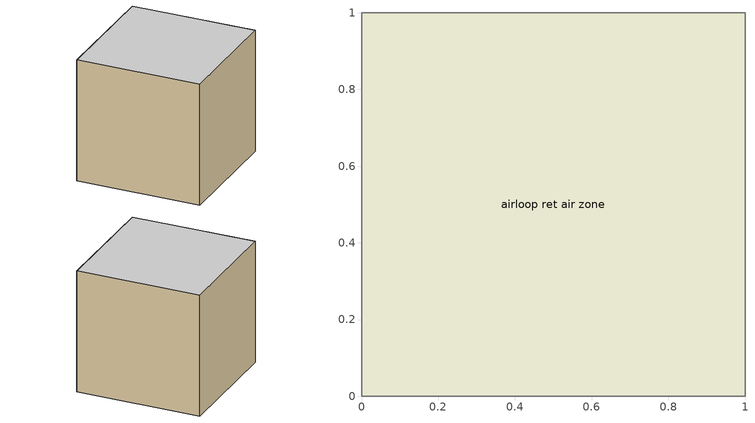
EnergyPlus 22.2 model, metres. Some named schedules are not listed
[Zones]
airloop ret air zone
 floor adiabatic (AdiabaticConst): 0,0 0,1 1,1 1,0 z0
 wall adiabatic (AdiabaticConst): 0,1 0,0 1,0 1,1 0,1 z0:1
 ceiling adiabatic (AdiabaticConst): 1,0 1,1 0,1 0,0 z1
[Building]
Building 1: Terrain=Suburbs
[Site:Location]
Denver-Aurora-Buckley.AFB_CO_USA WMO=724695: Latitude {deg}=39.72; Longitude {deg}=-104.75; Time Zone {hr}=-7; Elevation {m}=1726
[SizingPeriod:DesignDay] Day of Month=21; Dry-Bulb Temperature Range Modifier Type=DefaultMultipliers; Humidity Condition Type=Wetbulb; Barometric Pressure {Pa}=82237; Rain Indicator=No; Snow Indicator=No; Daylight Saving Time Indicator=No
Name | Month | Day Type | Maximum Dry-Bulb Temperature {C} | Daily Dry-Bulb Temperature Range {deltaC} | Wetbulb or DewPoint at Maximum Dry-Bulb {C} | Wind Speed {m/s} | Wind Direction {deg} | Solar Model Indicator | Sky Clearness | ASHRAE Clear Sky Optical Depth for Beam Irradiance (taub) | ASHRAE Clear Sky Optical Depth for Diffuse Irradiance (taud)
Denver-Aurora-Buckley.AFB_CO_USA Ann Htg 99.6% Condns DB | 12 | WinterDesignDay | -17.9 | 0 | -17.9 | 2.5 | 180 | ASHRAEClearSky | 0
Denver-Aurora-Buckley.AFB_CO_USA Ann Clg .4% Condns DB=>MWB | 7 | SummerDesignDay | 33.9 | 14.8 | 15 | 3.6 | 30 | ASHRAETau |  | 0.423 | 2.02
[Material]
furniture material living space 1: Roughness=Rough; Thickness {m}=0.1524; Conductivity {W/m-K}=0.115458; Density {kg/m3}=640.8; Specific Heat {J/kg-K}=1214.23; Thermal Absorptance=0.9; Solar Absorptance=0.6; Visible Absorptance=0.6
[Material:NoMass]
Adiabatic: Roughness=Rough; Thermal Resistance {m2-K/W}=176.1; Thermal Absorptance=0.9; Solar Absorptance=0.7; Visible Absorptance=0.7
[Construction]
AdiabaticConst: Adiabatic
furniture construction living space 1: furniture material living space 1
[Space]
Name | Zone | Space Type
attic - vented 1 | attic - vented
living space 1 | living space
airloop ret air space | airloop ret air zone | Plenum Space Type
foundation space 1 | foundation space
[SpaceList]
Plenum Space Type: airloop ret air space
[Zone] Multiplier=1; Volume {m3}=autocalculate; Part of Total Floor Area=Yes
living space; attic - vented; foundation space
[InternalMass]
furniture mass living space 1: Construction=furniture construction living space 1; Zone or ZoneList=living space; Space or SpaceList=living space 1; Surface Area {m2}=64.2146
[People]
occupants: Zone or ZoneList or Space or SpaceList=living space 1; Number of People Schedule=occupants schedule; Number of People Calculation Method=People; Number of People=3; Fraction Radiant=0.314171; Sensible Heat Fraction=0.56303; Activity Level Schedule=occupants activity schedule; Carbon Dioxide Generation Rate {m3/s-W}=0; Enable ASHRAE 55 Comfort Warnings=No; Mean Radiant Temperature Calculation Type=ZoneAveraged
[Lights]
interior lighting: Zone or ZoneList or Space or SpaceList=living space 1; Schedule=interior lighting schedule; Design Level Calculation Method=LightingLevel; Return Air Fraction=0; Fraction Radiant=0.6; Fraction Visible=0.2; Fraction Replaceable=1
[ElectricEquipment] Zone or ZoneList or Space or SpaceList=living space 1; Design Level Calculation Method=EquipmentLevel; Design Level {W}=0
Name | Schedule | Fraction Latent | Fraction Radiant | Fraction Lost
clothes dryer | clothes dryer | 0.015 | 0.081 | 0.85
clothes washer | clothes washer | 0.03 | 0.162 | 0.7
cooking range | cooking range | 0.08 | 0.432 | 0.2
dishwasher | dishwasher | 0.3 | 0.18 | 0.4
fridge | fridge | 0 | 0.6 | 0
mech vent house fan; whole house fan | Always On Discrete | 0 | 0 | 1
mech vent house fan cfis | Always On Discrete | 0 | 0 | 0
misc plug loads | misc plug loads schedule | 0.045 | 0.513 | 0.1
misc tv | misc tv schedule | 0 | 0.6 | 0
office equipment | office eqp schedule | 0.045 | 0.513 | 0.1
[OtherEquipment]
cooking range 1: Fuel Type=NaturalGas; Zone or ZoneList or Space or SpaceList=living space 1; Schedule=cooking range; Design Level Calculation Method=EquipmentLevel; Design Level {W}=0; Fraction Latent=0.161847; Fraction Radiant=0.382892; Fraction Lost=0.2
[ZoneInfiltration:EffectiveLeakageArea]
infil|attic - vented 1: Zone or Space=living space; Schedule=Always On Discrete; Effective Air Leakage Area {cm2}=1; Stack Coefficient=0.000547102; Wind Coefficient=4.39123e-05
[Exterior:Lights]
exterior lighting: Schedule=exterior lighting schedule; Design Level {W}=42.7692
[Sizing:Zone]
living space: Zone Cooling Design Supply Air Temperature Input Method=SupplyAirTemperature; Zone Cooling Design Supply Air Temperature {C}=12; Zone Heating Design Supply Air Temperature Input Method=SupplyAirTemperature; Zone Heating Design Supply Air Temperature {C}=50; Zone Cooling Design Supply Air Humidity Ratio {kgWater/kgDryAir}=0.008; Zone Heating Design Supply Air Humidity Ratio {kgWater/kgDryAir}=0.008; Cooling Design Air Flow Method=DesignDay; Cooling Minimum Air Flow per Zone Floor Area {m3/s-m2}=0.000762; Heating Design Air Flow Method=DesignDay; Heating Maximum Air Flow per Zone Floor Area {m3/s-m2}=0.002032; Heating Maximum Air Flow {m3/s}=0.141576; Heating Maximum Air Flow Fraction=0.3; Zone Load Sizing Method=Sensible Load Only No Latent Load; Zone Latent Cooling Design Supply Air Humidity Ratio Input Method=HumidityRatioDifference; Zone Cooling Design Supply Air Humidity Ratio Difference {kgWater/kgDryAir}=0.005; Zone Latent Heating Design Supply Air Humidity Ratio Input Method=HumidityRatioDifference; Zone Humidification Design Supply Air Humidity Ratio Difference {kgWater/kgDryAir}=0.005
[Sizing:Plant]
dhw loop: Loop Type=Heating; Design Loop Exit Temperature {C}=52.6667; Loop Design Temperature Difference {deltaC}=5.55556; Sizing Option=NonCoincident; Zone Timesteps in Averaging Window=1; Coincident Sizing Factor Mode=None
[ZoneControl:Thermostat]
Zone Thermostat_unit1: Zone or ZoneList=living space; Control Type Schedule=living space Thermostat Schedule; Control 1=thermostat_living Dual SP Control
[ThermostatSetpoint:DualSetpoint]
thermostat_living Dual SP Control: Heating Setpoint Temperature Schedule=heating setpoint; Cooling Setpoint Temperature Schedule=cooling setpoint
[EnergyManagementSystem:InternalVariable]
furnace_airloop_max_sup_fan_mfr: Internal Data Index Key=furnace supply fan; Internal Data Type=Fan Maximum Mass Flow Rate
